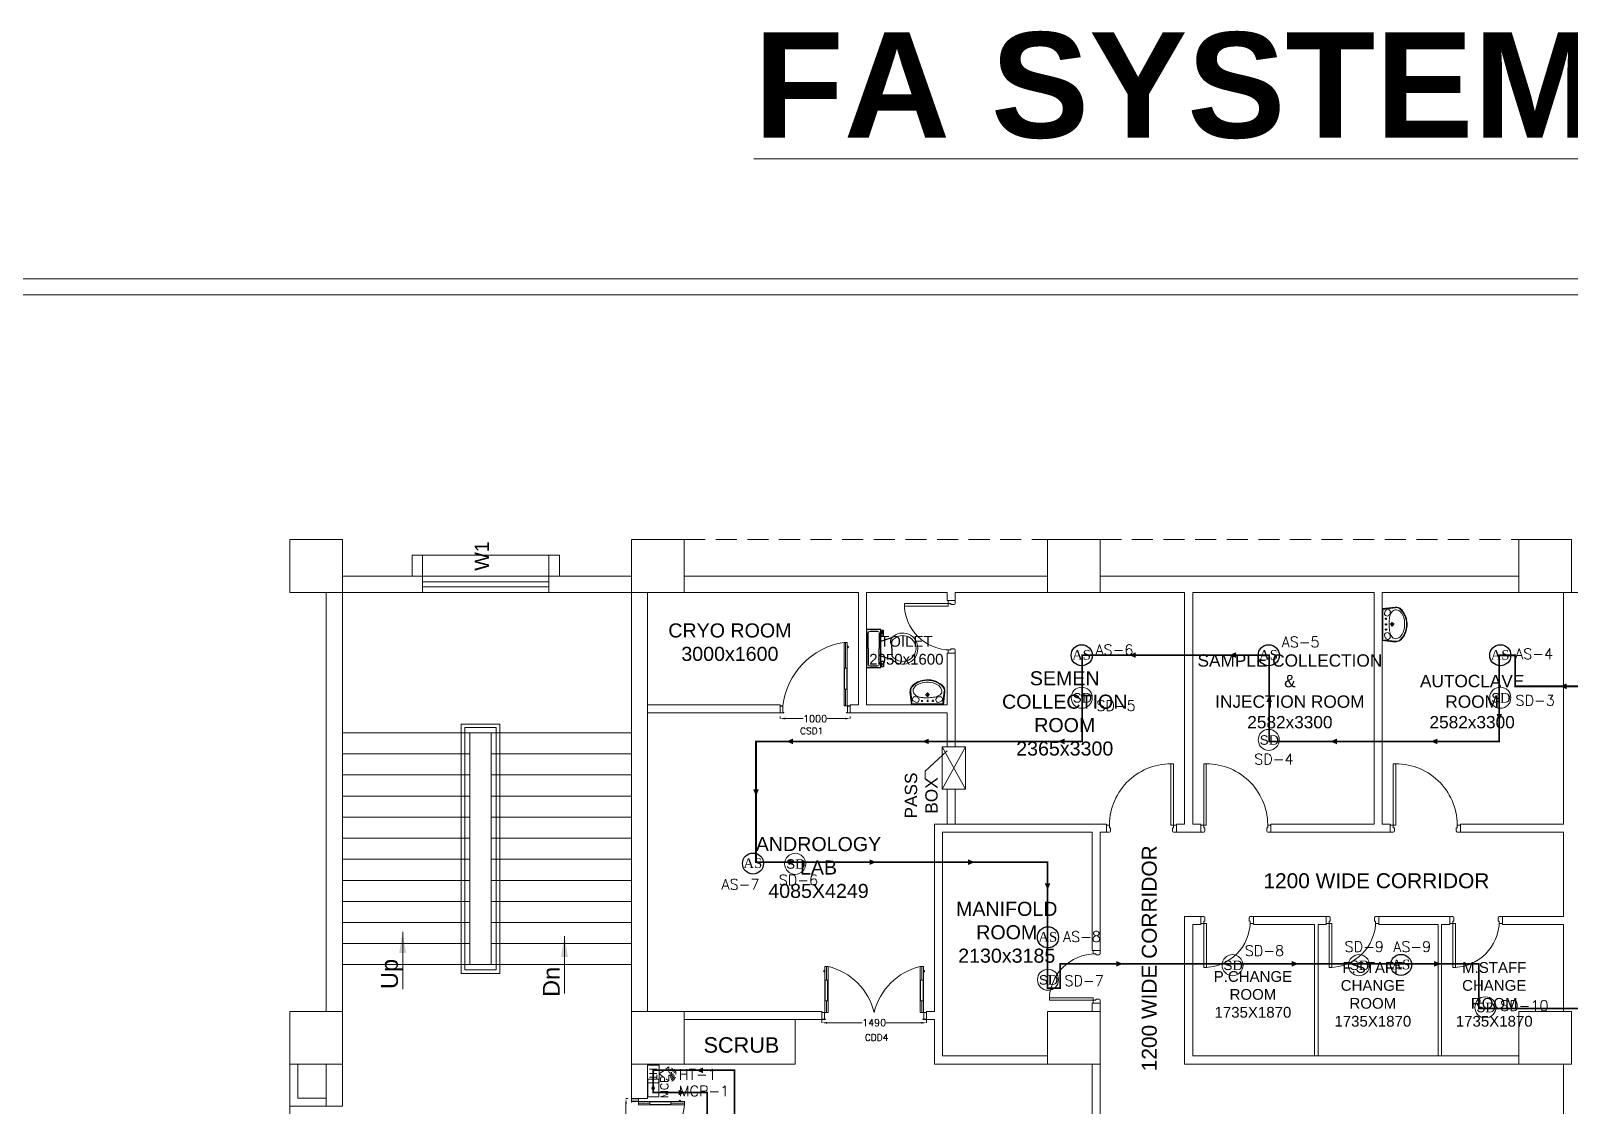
# Model space of a CAD drawing. Extents: x 3552052 to 4102982, y -707811 to -630695.
# Drawn here: x 3857215 to 3879133, y -646004 to -630695 of the extents above; entities that cross this region are included whole.
import ezdxf
from ezdxf.enums import TextEntityAlignment as Align

# ---------------------------------------------------------------- set-up
doc = ezdxf.new("R2010")
doc.units = 0
doc.header["$LTSCALE"] = 6
doc.header["$MEASUREMENT"] = 0
for name, pattern in [('CONTINU', [0]), ('DASHED2', [0.375, 0.25, -0.125]), ('HIDDEN', [0.375, 0.25, -0.125])]:
    doc.linetypes.add(name, pattern=pattern)
doc.layers.get('0').update_dxf_attribs({"linetype": 'CONTINUOUS', "lineweight": 0})
doc.layers.get('Defpoints').update_dxf_attribs({"linetype": 'CONTINUOUS', "lineweight": 0})
for name, color, linetype, lineweight in [('1200 Door', 144, 'CONTINUOUS', 0), ('BLOCK HACTH', 10, 'CONTINUOUS', 0), ('Chajja', 7, 'CONTINUOUS', 0), ('COL', 5, 'CONTINUOUS', 0), ('DIM', 7, 'CONTINUOUS', 0), ('DOOR', 44, 'CONTINUOUS', 0), ('Double Leaf Door', 4, 'CONTINUOUS', 0), ('FA-ABOVE SMOKE DETECTOR', 6, 'CONTINUOUS', 25), ('FA-BELOW SMOKE DERECTOR', 1, 'CONTINUOUS', 0), ('FA-ELECTRONIC HOOTER', 6, 'CONTINUOUS', 0), ('FA-FIRE TEXT', 7, 'CONTINUOUS', 0), ('FA-MNUAL CALL POINT', 10, 'CONTINUOUS', 0), ('furniture', 33, 'CONTINUOUS', 0), ('JOINERY', 7, 'CONTINUOUS', 0), ('P-Wall', 36, 'CONTINUOUS', 0), ('Railing', 21, 'CONTINUOUS', 0), ('Single Leaf Door', 4, 'CONTINUOUS', 0), ('Staircase', 7, 'CONTINUOUS', 0), ('TITLE', 7, 'CONTINUOUS', 0), ('WALL', 8, 'CONTINUOUS', 0), ('walls', 1, 'CONTINUOUS', 0), ('WIN', 151, 'CONTINUOUS', 0), ('Window', 161, 'CONTINUOUS', 0)]:
    doc.layers.add(name, color=color, linetype=linetype, lineweight=lineweight)
doc.layers.add('FA-LOOPING', color=200, linetype='CONTINUOUS')
doc.styles.add('ARI', font='arial.ttf')
doc.styles.add('ARIAL', font='arial.ttf')
doc.styles.add('PDF Times New Roman', font='times.ttf')
doc.styles.add('ROMANS', font='romans.shx')
doc.styles.get("Standard").update_dxf_attribs({"font": 'SIMPLEX'})
doc.dimstyles.new('AEPL1', dxfattribs={"dimtxt": 100, "dimasz": 75, "dimexe": 1.25, "dimexo": 50, "dimtad": 0, "dimdec": 0, "dimtxsty": 'ROMANS', "dimcen": 2.5, "dimclrd": 7, "dimclre": 7, "dimadec": 0, "dimazin": 0, "dimtfac": 1, "dimtdec": 0, "dimtmove": 0, "dimatfit": 3, "dimfxl": 1, "dimlwd": 0, "dimlwe": 0, "dimarcsym": 0})
doc.dimstyles.new('int. dim', dxfattribs={"dimtxt": 900, "dimasz": 450, "dimexe": 150, "dimexo": 150, "dimgap": 150, "dimtad": 0, "dimdec": 0, "dimzin": 12, "dimdsep": 46, "dimtxsty": 'ARI', "dimblk": 'ARCHTICK', "dimcen": 1.5, "dimdle": 150, "dimclrd": 256, "dimclre": 256, "dimclrt": 7, "dimazin": 0, "dimtfac": 1, "dimtdec": 0, "dimtix": 1, "dimtmove": 2, "dimatfit": 3, "dimfxl": 1, "dimtolj": 1, "dimtzin": 0, "dimlwd": -1, "dimlwe": -1, "dimarcsym": 0})
doc.dimstyles.new('TEXT', dxfattribs={"dimscale": 0, "dimtxt": 500, "dimasz": 100, "dimexe": 75, "dimexo": 100, "dimgap": 50, "dimtad": 0, "dimdec": 0, "dimzin": 0, "dimdsep": 46, "dimtxsty": 'ARIAL', "dimblk": 'OBLIQUE', "dimcen": 0.09, "dimdle": 100, "dimclrd": 256, "dimclre": 256, "dimclrt": 6, "dimadec": 0, "dimazin": 0, "dimtfac": 1, "dimtdec": 0, "dimtofl": 0, "dimtmove": 2, "dimatfit": 3, "dimfxl": 1, "dimfrac": 2, "dimtolj": 1, "dimtzin": 0, "dimarcsym": 0})

# ---------------------------------------------------------------- blocks, each defined once
blk = doc.blocks.new('_ArchTick')
at = {"color": 0, "linetype": 'ByBlock', "const_width": 0.15}
blk.add_lwpolyline([(-0.5, -0.5), (0.5, 0.5)], dxfattribs=at)
blk = doc.blocks.new('A$C19B8274B')
at = {"layer": 'DOOR'}
for p, q in [((-45, 925), (-80, 925)), ((-80, 50), (-80, 925)), ((-45, 50), (-45, 925)), ((-45, 50), (-80, 50)), ((-955, -50), (-955, -47.5)), ((-940, -35), (-942.5, -35)), ((-60, -35), (-57.5, -35)), ((-45, -50), (-45, -47.5))]:
    blk.add_line(p, q, dxfattribs=at)
for points in [[(-940, 15), (-955, 15), (-955, 50), (-1000, 50), (-1000, -50), (-955, -50)], [(-940, -35), (-940, 15)], [(-60, 15), (-45, 15), (-45, 50), (0, 50), (0, -50), (-45, -50)], [(-60, -35), (-60, 15)]]:
    blk.add_lwpolyline(points, dxfattribs=at)
at = {"layer": 'DOOR', "color": 145}
blk.add_arc((-80, 50), 875, 90, 182.29244, dxfattribs=at)
at = {"layer": 'DOOR'}
for centre, start, end in [((-955, -35), 270, 0), ((-45, -35), 180, 270)]:
    blk.add_arc(centre, 12.5, start, end, dxfattribs=at)
blk = doc.blocks.new('750')
at = {"layer": 'DOOR'}
for p, q in [((-50, 705), (-47.5, 705)), ((-35, 690), (-35, 692.5)), ((-50, 45), (-47.5, 45)), ((-35, 60), (-35, 57.5)), ((50, 45), (50, 80)), ((50, 80), (675, 80)), ((50, 45), (675, 45)), ((675, 45), (675, 80))]:
    blk.add_line(p, q, dxfattribs=at)
for points in [[(15, 690), (15, 705), (50, 705), (50, 750), (-50, 750), (-50, 705)], [(-35, 690), (15, 690)], [(15, 60), (15, 45), (50, 45), (50, 0), (-50, 0), (-50, 45)], [(-35, 60), (15, 60)]]:
    blk.add_lwpolyline(points, dxfattribs=at)
for centre, start, end in [((-35, 705), 180, 270), ((-35, 45), 90, 180)]:
    blk.add_arc(centre, 12.5, start, end, dxfattribs=at)
at = {"layer": 'DOOR', "color": 145}
blk.add_arc((15, 45), 660, 0, 90, dxfattribs=at)
blk = doc.blocks.new('_Oblique')
at = {"color": 0, "linetype": 'ByBlock', "lineweight": -2}
blk.add_line((-0.5, -0.5), (0.5, 0.5), dxfattribs=at)
blk = doc.blocks.new('*D848')
at = {"layer": 'Defpoints', "color": 0, "linetype": 'ByBlock', "transparency": 16777216}
for p in [(3911364, -687444), (3912854, -687444), (3912854, -687549)]:
    blk.add_point(p, dxfattribs=at)
at = {"layer": 'DIM', "color": 7, "linetype": 'ByBlock', "lineweight": 0, "transparency": 16777216}
for p, q in [((3911364, -687494), (3911364, -687550)), ((3911439, -687549), (3911940, -687549)), ((3912779, -687549), (3912279, -687549)), ((3912854, -687494), (3912854, -687550))]:
    blk.add_line(p, q, dxfattribs=at)
at = {"layer": 'DIM', "color": 7, "linetype": 'ByBlock', "transparency": 16777216}
for points in [[(3911439, -687537), (3911439, -687562), (3911364, -687549)], [(3912779, -687537), (3912779, -687562), (3912854, -687549)]]:
    blk.add_solid(points, dxfattribs=at)
at = {"layer": 'DIM', "color": 0, "linetype": 'ByBlock', "transparency": 16777216, "insert": (3912109, -687549), "char_height": 100, "attachment_point": 5, "style": 'ROMANS'}
blk.add_mtext('1490', dxfattribs=at)
blk = doc.blocks.new('1500x2100x100 DD')
at = {"layer": 'Double Leaf Door'}
for points in [[(49, 264), (54, 264), (54, 560), (49, 560)], [(93, 560), (88, 560), (88, 264), (93, 264)], [(1407, 560), (1412, 560), (1412, 264), (1407, 264)], [(1451, 264), (1446, 264), (1446, 560), (1451, 560)]]:
    blk.add_hatch(color=6, dxfattribs=at).paths.add_polyline_path(points)
at = {"layer": 'Double Leaf Door', "color": 8}
for p, q in [((35, 697), (35, 679)), ((49, 699), (37, 699)), ((37, 677), (49, 677)), ((49, 100), (49, 754)), ((49, 754), (93, 754)), ((49, 699), (49, 677)), ((71, 560), (71, 754)), ((93, 754), (93, 100)), ((1451, 754), (1407, 754)), ((1407, 754), (1407, 100)), ((1429, 560), (1429, 754)), ((1451, 100), (1451, 754)), ((1451, 699), (1463, 699)), ((1451, 699), (1451, 677)), ((1463, 677), (1451, 677)), ((1465, 697), (1465, 679)), ((71, 100), (71, 264)), ((1429, 100), (1429, 264)), ((5, 100), (5, 0)), ((45, 100), (5, 100)), ((5, 0), (45, 0)), ((7, 98), (7, 2)), ((43, 98), (7, 98)), ((7, 2), (45, 2)), ((43, 3), (43, 98)), ((55, 3), (43, 3)), ((45, 5), (45, 100)), ((57, 5), (45, 5)), ((45, 2), (55, 2)), ((45, 0), (57, 0)), ((93, 100), (49, 100)), ((55, 2), (55, 3)), ((57, 0), (57, 5)), ((1407, 100), (1451, 100)), ((1443, 0), (1443, 5)), ((1443, 5), (1455, 5)), ((1455, 0), (1443, 0)), ((1445, 2), (1445, 3)), ((1445, 3), (1457, 3)), ((1455, 2), (1445, 2)), ((1455, 5), (1455, 100)), ((1455, 100), (1495, 100)), ((1493, 2), (1455, 2)), ((1495, 0), (1455, 0)), ((1457, 3), (1457, 98)), ((1457, 98), (1493, 98)), ((1493, 98), (1493, 2)), ((1495, 100), (1495, 0))]:
    blk.add_line(p, q, dxfattribs=at)
at = {"layer": 'Double Leaf Door', "color": 6}
for p, q in [((93, 560), (49, 560)), ((49, 560), (49, 264)), ((54, 264), (54, 560)), ((88, 264), (88, 560)), ((93, 264), (93, 560)), ((1407, 264), (1407, 560)), ((1407, 560), (1451, 560)), ((1412, 264), (1412, 560)), ((1446, 264), (1446, 560)), ((1451, 560), (1451, 264)), ((49, 264), (93, 264)), ((1451, 264), (1407, 264))]:
    blk.add_line(p, q, dxfattribs=at)
at = {"layer": 'Double Leaf Door', "color": 6, "ltscale": 100}
for p, q in [((88, 560), (88, 264)), ((1412, 560), (1412, 264))]:
    blk.add_line(p, q, dxfattribs=at)
at = {"layer": 'Double Leaf Door', "color": 6}
for points in [[(49, 560), (49, 264), (54, 264), (54, 560), (49, 560)], [(93, 560), (93, 264), (88, 264), (88, 560), (93, 560)], [(1407, 560), (1407, 264), (1412, 264), (1412, 560), (1407, 560)], [(1451, 560), (1451, 264), (1446, 264), (1446, 560), (1451, 560)]]:
    blk.add_lwpolyline(points, dxfattribs=at)
at = {"layer": 'Double Leaf Door', "ltscale": 5000}
for points in [[(49, 560), (49, 264), (54, 264), (54, 560), (49, 560)], [(1451, 560), (1451, 264), (1446, 264), (1446, 560), (1451, 560)]]:
    blk.add_lwpolyline(points, dxfattribs=at)
at = {"layer": 'Double Leaf Door', "color": 8}
for centre, radius, start, end in [((35, 688), 3.72, 90, 270), ((37, 697), 1.98, 90, 180), ((37, 679), 1.98, 180, 270), ((-111, -108), 886, 13.5745, 76.6836), ((1611, -108), 886, 103.3164, 166.4255), ((1463, 697), 1.98, 0, 90), ((1463, 679), 1.98, 270, 0), ((1465, 688), 3.72, 270, 90)]:
    blk.add_arc(centre, radius, start, end, dxfattribs=at)
blk = doc.blocks.new('1800x100')
at = {"layer": 'Double Leaf Door'}
for points in [[(101628, -31395), (101633, -31395), (101633, -31098), (101628, -31098)], [(101672, -31098), (101667, -31098), (101667, -31395), (101672, -31395)], [(103256, -31098), (103261, -31098), (103261, -31395), (103256, -31395)], [(103300, -31395), (103295, -31395), (103295, -31098), (103300, -31098)]]:
    blk.add_hatch(color=6, dxfattribs=at).paths.add_polyline_path(points)
at = {"layer": 'Double Leaf Door', "color": 8}
for p, q in [((101628, -31558), (101628, -30904)), ((101628, -30904), (101672, -30904)), ((101650, -31098), (101650, -30904)), ((101672, -30904), (101672, -31558)), ((103300, -30904), (103256, -30904)), ((103256, -30904), (103256, -31558)), ((103278, -31098), (103278, -30904)), ((103300, -31558), (103300, -30904)), ((101613, -30962), (101613, -30980)), ((101628, -30960), (101615, -30960)), ((101615, -30982), (101628, -30982)), ((101628, -30960), (101628, -30982)), ((103300, -30960), (103312, -30960)), ((103300, -30960), (103300, -30982)), ((103312, -30982), (103300, -30982)), ((103314, -30962), (103314, -30980)), ((101584, -31558), (101584, -31658)), ((101624, -31558), (101584, -31558)), ((101586, -31560), (101586, -31656)), ((101622, -31560), (101586, -31560)), ((101622, -31655), (101622, -31560)), ((101624, -31654), (101624, -31558)), ((101672, -31558), (101628, -31558)), ((101650, -31558), (101650, -31395)), ((103256, -31558), (103300, -31558)), ((103278, -31558), (103278, -31395)), ((103304, -31654), (103304, -31558)), ((103304, -31558), (103344, -31558)), ((103306, -31655), (103306, -31560)), ((103306, -31560), (103342, -31560)), ((103342, -31560), (103342, -31656)), ((103344, -31558), (103344, -31658)), ((101584, -31658), (101624, -31658)), ((101586, -31656), (101624, -31656)), ((101634, -31655), (101622, -31655)), ((101636, -31654), (101624, -31654)), ((101624, -31656), (101634, -31656)), ((101624, -31658), (101636, -31658)), ((101634, -31656), (101634, -31655)), ((101636, -31658), (101636, -31654)), ((103292, -31658), (103292, -31654)), ((103292, -31654), (103304, -31654)), ((103304, -31658), (103292, -31658)), ((103294, -31656), (103294, -31655)), ((103294, -31655), (103306, -31655)), ((103304, -31656), (103294, -31656)), ((103342, -31656), (103304, -31656)), ((103344, -31658), (103304, -31658))]:
    blk.add_line(p, q, dxfattribs=at)
at = {"layer": 'Double Leaf Door', "color": 6}
for p, q in [((101672, -31098), (101628, -31098)), ((101628, -31098), (101628, -31395)), ((101633, -31395), (101633, -31098)), ((101667, -31395), (101667, -31098)), ((101672, -31395), (101672, -31098)), ((103256, -31395), (103256, -31098)), ((103256, -31098), (103300, -31098)), ((103261, -31395), (103261, -31098)), ((103295, -31395), (103295, -31098)), ((103300, -31098), (103300, -31395)), ((101628, -31395), (101672, -31395)), ((103300, -31395), (103256, -31395))]:
    blk.add_line(p, q, dxfattribs=at)
at = {"layer": 'Double Leaf Door', "color": 6, "ltscale": 100}
for p, q in [((101667, -31098), (101667, -31395)), ((103261, -31098), (103261, -31395))]:
    blk.add_line(p, q, dxfattribs=at)
at = {"layer": 'Double Leaf Door', "color": 6}
for points in [[(101628, -31098), (101628, -31395), (101633, -31395), (101633, -31098), (101628, -31098)], [(101672, -31098), (101672, -31395), (101667, -31395), (101667, -31098), (101672, -31098)], [(103256, -31098), (103256, -31395), (103261, -31395), (103261, -31098), (103256, -31098)], [(103300, -31098), (103300, -31395), (103295, -31395), (103295, -31098), (103300, -31098)]]:
    blk.add_lwpolyline(points, dxfattribs=at)
at = {"layer": 'Double Leaf Door', "ltscale": 5000}
for points in [[(101628, -31098), (101628, -31395), (101633, -31395), (101633, -31098), (101628, -31098)], [(103300, -31098), (103300, -31395), (103295, -31395), (103295, -31098), (103300, -31098)]]:
    blk.add_lwpolyline(points, dxfattribs=at)
at = {"layer": 'Double Leaf Door', "color": 8}
for centre, radius, start, end in [((101602, -31796), 894, 15.3848, 85.5115), ((103269, -31727), 822, 90.8957, 168.2081), ((101613, -30971), 3.72, 90, 270), ((101615, -30962), 1.98, 90, 180), ((101615, -30980), 1.98, 180, 270), ((103312, -30962), 1.98, 0, 90), ((103312, -30980), 1.98, 270, 0), ((103314, -30971), 3.72, 270, 90)]:
    blk.add_arc(centre, radius, start, end, dxfattribs=at)
blk = doc.blocks.new('*D850')
at = {"layer": 'Defpoints', "color": 0, "linetype": 'ByBlock', "transparency": 16777216}
for p in [(3908654, -688627), (3908576, -690387), (3908654, -690387)]:
    blk.add_point(p, dxfattribs=at)
at = {"layer": 'DIM', "color": 7, "linetype": 'ByBlock', "lineweight": 0, "transparency": 16777216}
for p, q in [((3908604, -688627), (3908575, -688627)), ((3908576, -688702), (3908576, -689337)), ((3908576, -690312), (3908576, -689677)), ((3908604, -690387), (3908575, -690387))]:
    blk.add_line(p, q, dxfattribs=at)
at = {"layer": 'DIM', "color": 7, "linetype": 'ByBlock', "transparency": 16777216}
for points in [[(3908564, -688702), (3908589, -688702), (3908576, -688627)], [(3908564, -690312), (3908589, -690312), (3908576, -690387)]]:
    blk.add_solid(points, dxfattribs=at)
at = {"layer": 'DIM', "color": 0, "linetype": 'ByBlock', "transparency": 16777216, "insert": (3908576, -689507), "char_height": 100, "attachment_point": 5, "rotation": 90, "style": 'ROMANS'}
blk.add_mtext('1760', dxfattribs=at)
blk = doc.blocks.new('*D852')
at = {"layer": 'Defpoints', "color": 0, "linetype": 'ByBlock', "transparency": 16777216}
for p in [(3910769, -683137), (3911769, -683137), (3911769, -683218)]:
    blk.add_point(p, dxfattribs=at)
at = {"layer": 'DIM', "color": 7, "linetype": 'ByBlock', "lineweight": 0, "transparency": 16777216}
for p, q in [((3910769, -683187), (3910769, -683219)), ((3910844, -683218), (3911100, -683218)), ((3911694, -683218), (3911439, -683218)), ((3911769, -683187), (3911769, -683219))]:
    blk.add_line(p, q, dxfattribs=at)
at = {"layer": 'DIM', "color": 7, "linetype": 'ByBlock', "transparency": 16777216}
for points in [[(3910844, -683206), (3910844, -683231), (3910769, -683218)], [(3911694, -683206), (3911694, -683231), (3911769, -683218)]]:
    blk.add_solid(points, dxfattribs=at)
at = {"layer": 'DIM', "color": 0, "linetype": 'ByBlock', "transparency": 16777216, "insert": (3911269, -683218), "char_height": 100, "attachment_point": 5, "style": 'ROMANS'}
blk.add_mtext('1000', dxfattribs=at)
blk = doc.blocks.new('1000x2100x100 SD')
at = {"layer": 'Single Leaf Door'}
for points in [[(44, 339), (49, 339), (49, 635), (44, 635)], [(88, 635), (83, 635), (83, 339), (88, 339)]]:
    blk.add_hatch(color=6, dxfattribs=at).paths.add_polyline_path(points)
at = {"layer": 'Single Leaf Door', "color": 8}
for p, q in [((30, 947), (30, 929)), ((44, 949), (32, 949)), ((32, 927), (44, 927)), ((44, 100), (44, 1004)), ((44, 1004), (88, 1004)), ((44, 949), (44, 927)), ((66, 635), (66, 1004)), ((88, 1004), (88, 100)), ((66, 100), (66, 339)), ((0, 100), (0, 0)), ((40, 100), (0, 100)), ((0, 0), (40, 0)), ((2, 98), (2, 2)), ((38, 98), (2, 98)), ((2, 2), (40, 2)), ((38, 3), (38, 98)), ((50, 3), (38, 3)), ((40, 5), (40, 100)), ((52, 5), (40, 5)), ((40, 2), (50, 2)), ((40, 0), (52, 0)), ((88, 100), (44, 100)), ((50, 2), (50, 3)), ((52, 0), (52, 5)), ((948, 5), (960, 5)), ((948, 0), (948, 5)), ((960, 0), (948, 0)), ((950, 3), (962, 3)), ((950, 2), (950, 3)), ((960, 2), (950, 2)), ((960, 5), (960, 100)), ((960, 100), (1000, 100)), ((998, 2), (960, 2)), ((1000, 0), (960, 0)), ((962, 3), (962, 98)), ((962, 98), (998, 98)), ((998, 98), (998, 2)), ((1000, 100), (1000, 0))]:
    blk.add_line(p, q, dxfattribs=at)
at = {"layer": 'Single Leaf Door', "color": 6}
for p, q in [((88, 635), (44, 635)), ((44, 635), (44, 339)), ((49, 339), (49, 635)), ((83, 339), (83, 635)), ((88, 339), (88, 635)), ((44, 339), (88, 339))]:
    blk.add_line(p, q, dxfattribs=at)
at = {"layer": 'Single Leaf Door', "color": 6, "ltscale": 100}
blk.add_line((83, 635), (83, 339), dxfattribs=at)
at = {"layer": 'Single Leaf Door', "color": 6}
for points in [[(44, 635), (44, 339), (49, 339), (49, 635), (44, 635)], [(88, 635), (88, 339), (83, 339), (83, 635), (88, 635)]]:
    blk.add_lwpolyline(points, dxfattribs=at)
at = {"layer": 'Single Leaf Door', "ltscale": 5000}
blk.add_lwpolyline([(44, 635), (44, 339), (49, 339), (49, 635), (44, 635)], dxfattribs=at)
at = {"layer": 'Single Leaf Door', "color": 8}
for centre, radius, start, end in [((30, 938), 3.72, 90, 270), ((32, 947), 1.98, 90, 180), ((32, 929), 1.98, 180, 270), ((-69, -20), 1036, 6.6418, 81.2791)]:
    blk.add_arc(centre, radius, start, end, dxfattribs=at)
blk = doc.blocks.new('rhej')
at = {"color": 8, "lineweight": 25}
for p, q in [((272, 189), (272, 266)), ((272, 266), (298, 266)), ((298, 266), (298, 215)), ((310, 279), (310, -264)), ((517, 279), (310, 279)), ((336, 228), (336, 8)), ((466, 254), (362, 254)), ((491, 8), (491, 228)), ((517, 8), (517, 279)), ((310, 111), (155, 163)), ((155, 8), (155, 111)), ((155, 8), (155, -96)), ((310, 189), (272, 189)), ((298, 215), (310, 215)), ((336, -212), (336, 8)), ((491, 8), (491, -212)), ((517, -264), (517, 8)), ((310, -96), (155, -147)), ((272, -173), (272, -251)), ((310, -173), (272, -173)), ((298, -251), (298, -199)), ((298, -199), (310, -199)), ((272, -251), (298, -251)), ((310, -264), (517, -264)), ((466, -238), (362, -238))]:
    blk.add_line(p, q, dxfattribs=at)
at = {"color": 8, "extrusion": (0, 0, -1)}
for centre, major_axis, start_param, end_param in [((0, 16), (151, -151), 2.319632, 4.738539), ((359, 231), (-16.2, -16.2), 0.643501, 2.498091), ((469, 231), (16.2, -16.2), 3.785094, 5.639684), ((0, 0), (-151, -151), 4.686239, 7.105146), ((1, 2), (-134, -134), 0.814663, 3.31238), ((1, 13), (-134, -134), 4.541602, 7.039318), ((359, -215), (-16.2, -16.2), -0.927295, 0.927295), ((469, -215), (16.2, -16.2), 5.35589, 7.21048)]:
    blk.add_ellipse(centre, major_axis=major_axis, ratio=1, start_param=start_param, end_param=end_param, dxfattribs=at)
blk = doc.blocks.new('u46')
at = {"color": 8, "lineweight": 25}
for p, q in [((-10, 228), (175, 249)), ((-10, 220), (181, 242)), ((-1, -209), (1, 209)), ((57, 81), (29, 81)), ((62, 2), (29, 2)), ((44, 93), (44, 67)), ((44, 14), (44, -13)), ((163, 3), (102, 3)), ((133, -27), (133, 33)), ((-10, -216), (181, -238)), ((62, -73), (29, -73)), ((44, -61), (44, -87)), ((-10, -224), (175, -245))]:
    blk.add_line(p, q, dxfattribs=at)
at = {"color": 8, "extrusion": (0, 0, -1)}
for centre, major_axis, start_param, end_param in [((66, 199), (0, 20.7), -1.101507, 0.481509), ((188, 150), (0, 99.5), -0.132539, 0.848731), ((186, 148), (0.1, 94.4), -0.049658, 0.838116), ((56, 154), (0, 34), 4.33982, 5.202657), ((65, 170), (0.3, 49.2), 3.359735, 4.09512), ((145, 128), (1, 126), -1.238036, -0.892193), ((44, 81), (0.02, 6.43), 3.139035, 9.42222), ((44, 2), (0.08, 6.43), 3.12883, 9.412015), ((62, 153), (0, 31.9), 2.620328, 3.422401), ((57, 163), (-0.3, 56.9), 0.324902, 0.965135), ((104, 118), (-0.2, 26.8), -1.278641, -0.487266), ((820, -1), (0, 732), -1.56667, -1.474079), ((888, 37), (1, 801), 4.558159, 4.668067), ((96, 136), (0, 7.39), -0.727724, 1.373337), ((387, 48), (0, 296), -1.495794, -1.328336), ((208, 103), (0, 110), -1.431017, -0.436146), ((110, 167), (-6.08, 6.08), 4.867594, 6.265028), ((110, 165), (5.47, 5.47), 2.097053, 3.541809), ((90, 185), (0, 17.9), 0.880684, 2.260744), ((133, 3), (0, 21.6), 3.141254, 9.424439), ((133, 3), (-0.1, 15.5), 3.145308, 9.428493), ((133, 3), (0, 10.9), 3.142047372431534, 9.42523267961112), ((190, 138), (0, 70.9), -0.405199, 0.56573), ((154, 79), (0, 140), 0.557563, 1.193786), ((57, 20), (0, 275), 0.806541, 1.180915), ((50, 14), (0, 294), 0.809856, 1.41441), ((13, 7), (0, 298), 1.141495, 1.637774), ((35, 3), (0, 303), 1.155365, 1.952189), ((72, -2), (0, 274), 1.346594, 1.865175), ((56, -148), (0, 34), 4.222121, 5.084958), ((65, -164), (0.1, 49.2), -0.960797, -0.225412), ((145, -122), (0, 126), 4.027191, 4.373034), ((44, -73), (0.02, 6.43), 3.139035, 9.42222), ((66, -193), (0, 20.7), 2.661884, 4.2449), ((62, -147), (-0.1, 31.9), -0.276767, 0.525307), ((57, -157), (0.3, 56.9), 2.176458, 2.816691), ((104, -111), (0.2, 26.8), 3.628858, 4.420234), ((97, -128), (-0.03, 8.55), 1.455188, 3.796569), ((263, -74), (0, 167), 4.181112, 4.641559), ((110, -161), (-6.08, 6.08), 4.730546, 6.12798), ((111, -159), (6.17, 6.17), 4.354779, 6.027124), ((90, -178), (0, 17.9), 0.880848, 2.260908), ((193, -126), (0, 80.1), 3.554495, 4.299548), ((181, -107), (0, 94.7), 2.890537, 3.362984), ((163, -80), (0, 126), 2.054055, 2.802751), ((187, -138), (0, 106), 2.310552, 2.942572), ((172, -117), (0, 123), 2.127435, 2.640092), ((56, -13), (0, 287), 1.808981, 2.322804), ((62, -11), (0, 247), 1.579809, 2.112792), ((124, -52), (0, 200), 1.868215, 2.281789), ((185, -162), (-0.1, 83.2), 2.850118, 3.264751), ((188, -160), (0, 78.1), 2.562376, 3.231693)]:
    blk.add_ellipse(centre, major_axis=major_axis, ratio=1, start_param=start_param, end_param=end_param, dxfattribs=at)
blk = doc.blocks.new('SMOKE DETECTOR')
at = {"layer": 'FA-BELOW SMOKE DERECTOR', "color": 7}
blk.add_circle((931029, -118294), 166, dxfattribs=at)
at = {"layer": 'FA-BELOW SMOKE DERECTOR', "insert": (930887, -118373), "char_height": 150, "attachment_point": 7, "style": 'PDF Times New Roman'}
blk.add_mtext('{\\fArial|b0|i0|c0|p34;S}D', dxfattribs=at)
blk = doc.blocks.new('MCP')
at = {"layer": 'FA-MNUAL CALL POINT'}
h = blk.add_hatch(color=256, dxfattribs=at)
h.set_gradient(color1=(255, 0, 0), color2=(255, 39, 39), centered=1, one_color=1, tint=0.57958)
h.paths.add_polyline_path([(417504, 744464, 1), (417478, 744464, 1)])
blk.add_lwpolyline([(417408, 744516), (417574, 744516), (417574, 744412), (417408, 744412)], close=True, dxfattribs=at)
blk.add_circle((417490, 744464), 13, dxfattribs=at)
at = {"layer": 'FA-MNUAL CALL POINT', "insert": (417500, 744322), "char_height": 75, "width": 244.76, "attachment_point": 8}
blk.add_mtext('MCP', dxfattribs=at)
blk = doc.blocks.new('110DB FIRE HOOTER')
at = {"layer": 'FA-ELECTRONIC HOOTER', "color": 53, "linetype": 'DASHED2'}
for p, q in [((-0.238, 0), (-0.238, -0.311)), ((0.238, 0), (-0.238, 0)), ((-0.238, -0.311), (0.238, -0.311)), ((0.238, -0.311), (0.238, 0))]:
    blk.add_line(p, q, dxfattribs=at)
at = {"layer": 'FA-ELECTRONIC HOOTER', "color": 53, "linetype": 'DASHED2', "ltscale": 0.1}
for p, q in [((0, -0.311), (-0.19, -0.576)), ((0, -0.311), (0.19, -0.576)), ((0.19, -0.576), (-0.19, -0.576))]:
    blk.add_line(p, q, dxfattribs=at)
for radius, start, end in [(0.231, 210.2007, 319.4187), (0.193, 212.22, 327.78), (0.155, 215.2483, 324.7517), (0.118, 220.3172, 319.6828), (0.08, 230.7147, 309.2853)]:
    blk.add_arc((0, -0.536), radius, start, end, dxfattribs=at)
at = {"layer": 'FA-ELECTRONIC HOOTER', "color": 53, "insert": (0.165, -0.247), "char_height": 0.1942, "width": 0.36807, "attachment_point": 1, "rotation": 180}
blk.add_mtext('HT', dxfattribs=at)
blk = doc.blocks.new('above smoke detector')
at = {"layer": 'FA-ABOVE SMOKE DETECTOR', "color": 7}
blk.add_circle((0, 0), 300, dxfattribs=at)
at = {"layer": 'FA-ABOVE SMOKE DETECTOR', "color": 53, "style": 'PDF Times New Roman'}
blk.add_text('AS', height=277.4, dxfattribs=at).set_placement((-274, -128))
blk = doc.blocks.new('AAA')
at = {"layer": 'BLOCK HACTH', "color": 8}
blk.add_lwpolyline([(3906354.4, -686721.4), (3906654.4, -686721.4), (3906654.4, -683421.4), (3906354.4, -683421.4)], close=True, dxfattribs=at)
at = {"layer": 'Chajja', "color": 8, "linetype": 'HIDDEN', "ltscale": 200}
for p, q in [((3909404.4, -680671.4), (3914579.4, -680671.4)), ((3915329.4, -680671.4), (3921289.4, -680671.4))]:
    blk.add_line(p, q, dxfattribs=at)
at = {"layer": 'Chajja', "color": 8, "linetype": 'ByBlock'}
blk.add_line((3905679.4, -680891.4), (3907479.4, -680891.4), dxfattribs=at)
for points in [[(3905529.4, -681191.4), (3905529.4, -680891.4), (3905679.4, -680891.4), (3905679.4, -681191.4)], [(3907479.4, -681191.4), (3907479.4, -680891.4), (3907629.4, -680891.4), (3907629.4, -681191.4)]]:
    blk.add_lwpolyline(points, dxfattribs=at)
at = {"layer": 'COL', "color": 8}
for points in [[(3904539.4, -681421.4), (3903789.4, -681421.4), (3903789.4, -680671.4), (3904539.4, -680671.4)], [(3908654.4, -681421.4), (3909404.4, -681421.4), (3909404.4, -680671.4), (3908654.4, -680671.4)], [(3914579.4, -681421.4), (3915329.4, -681421.4), (3915329.4, -680671.4), (3914579.4, -680671.4)], [(3921289.4, -681421.4), (3922039.4, -681421.4), (3922039.4, -680671.4), (3921289.4, -680671.4)], [(3903789.4, -688136.4), (3904539.4, -688136.4), (3904539.4, -687386.4), (3903789.4, -687386.4)], [(3908654.4, -688136.4), (3909404.4, -688136.4), (3909404.4, -687386.4), (3908654.4, -687386.4)], [(3915329.4, -688136.4), (3915329.4, -687386.4), (3914579.4, -687386.4), (3914579.4, -688136.4)], [(3921289.4, -688136.4), (3921289.4, -687386.4), (3922039.4, -687386.4), (3922039.4, -688136.4)]]:
    blk.add_lwpolyline(points, close=True, dxfattribs=at)
at = {"layer": 'furniture', "color": 8, "linetype": 'Continuous'}
for p, q in [((3910984.4, -688136.4), (3910984.4, -687501.4)), ((3909404.4, -688136.4), (3910984.4, -688136.4))]:
    blk.add_line(p, q, dxfattribs=at)
at = {"layer": 'P-Wall', "color": 8, "lineweight": 0}
for p, q in [((3918379.4, -686151.4), (3918379.4, -688021.4)), ((3918429.4, -686151.4), (3918429.4, -688021.4)), ((3920139.4, -686151.4), (3920139.4, -688021.4)), ((3920189.4, -686151.4), (3920189.4, -688021.4))]:
    blk.add_line(p, q, dxfattribs=at)
at = {"layer": 'Railing', "color": 8}
for points in [[(3906229.4, -686846.4), (3906779.4, -686846.4), (3906779.4, -683296.4), (3906229.4, -683296.4)], [(3906279.4, -686796.4), (3906729.4, -686796.4), (3906729.4, -683346.4), (3906279.4, -683346.4)]]:
    blk.add_lwpolyline(points, close=True, dxfattribs=at)
at = {"layer": 'Staircase', "color": 8, "linetype": 'Continuous'}
for p, q in [((3906354.4, -683421.4), (3904539.4, -683421.4)), ((3906654.4, -683421.4), (3908654.4, -683421.4)), ((3906354.4, -683721.4), (3904539.4, -683721.4)), ((3906654.4, -683721.4), (3908654.4, -683721.4)), ((3906354.4, -684021.4), (3904539.4, -684021.4)), ((3906654.4, -684021.4), (3908654.4, -684021.4)), ((3906354.4, -684321.4), (3904539.4, -684321.4)), ((3906654.4, -684321.4), (3908654.4, -684321.4)), ((3906354.4, -684621.4), (3904539.4, -684621.4)), ((3906654.4, -684621.4), (3908654.4, -684621.4)), ((3906354.4, -684921.4), (3904539.4, -684921.4)), ((3906654.4, -684921.4), (3908654.4, -684921.4)), ((3906354.4, -685221.4), (3904539.4, -685221.4)), ((3906654.4, -685221.4), (3908654.4, -685221.4)), ((3906354.4, -685521.4), (3904539.4, -685521.4)), ((3906654.4, -685521.4), (3908654.4, -685521.4)), ((3906354.4, -685821.4), (3904539.4, -685821.4)), ((3906654.4, -685821.4), (3908654.4, -685821.4)), ((3906354.4, -686121.4), (3904539.4, -686121.4)), ((3906654.4, -686121.4), (3908654.4, -686121.4)), ((3906354.4, -686421.4), (3904539.4, -686421.4)), ((3906654.4, -686421.4), (3908654.4, -686421.4)), ((3906354.4, -686721.4), (3904539.4, -686721.4)), ((3906654.4, -686721.4), (3908654.4, -686721.4))]:
    blk.add_line(p, q, dxfattribs=at)
at = {"layer": 'WALL', "color": 8, "linetype": 'ByBlock'}
for p, q in [((3908654.4, -681191.4), (3904539.4, -681191.4)), ((3914579.4, -681191.4), (3909404.4, -681191.4)), ((3921289.4, -681191.4), (3915329.4, -681191.4)), ((3904309.4, -681421.4), (3904309.4, -687386.4)), ((3904539.4, -681421.4), (3904539.4, -687386.4)), ((3908654.4, -681421.4), (3904539.4, -681421.4)), ((3908654.4, -681421.4), (3908654.4, -687386.4)), ((3908884.4, -681421.4), (3908884.4, -687386.4)), ((3908884.4, -681421.4), (3908884.4, -687386.4)), ((3911884.4, -681421.4), (3909404.4, -681421.4)), ((3911884.4, -683021.4), (3911884.4, -681421.4)), ((3911999.4, -683021.4), (3911999.4, -681421.4)), ((3913149.4, -681421.4), (3911999.4, -681421.4)), ((3913149.4, -681536.4), (3913149.4, -681421.4)), ((3913264.4, -681536.4), (3913264.4, -681421.4)), ((3916529.4, -681421.4), (3913264.4, -681421.4)), ((3914049.4, -681421.4), (3913264.4, -681421.4)), ((3916529.4, -684721.4), (3916529.4, -681421.4)), ((3916644.4, -684721.4), (3916644.4, -681421.4)), ((3919226.9, -681421.4), (3916644.4, -681421.4)), ((3919226.9, -684721.4), (3919226.9, -681421.4)), ((3921289.4, -681421.4), (3919341.9, -681421.4)), ((3919341.9, -684721.4), (3919341.9, -681421.4)), ((3921924.4, -683036.4), (3921924.4, -681421.4)), ((3913264.4, -681536.4), (3913149.4, -681536.4)), ((3913149.4, -683021.4), (3913149.4, -682286.4)), ((3913264.4, -682286.4), (3913149.4, -682286.4)), ((3913264.4, -683137.4), (3913264.4, -682286.4)), ((3910769.4, -683021.4), (3908884.4, -683021.4)), ((3910769.4, -683137.4), (3908884.4, -683137.4)), ((3911884.4, -683021.4), (3911769.4, -683021.4)), ((3913149.4, -683137.4), (3911769.4, -683137.4)), ((3913149.4, -683021.4), (3911999.4, -683021.4)), ((3913149.4, -683621.4), (3913149.4, -683137.4)), ((3913264.4, -683621.4, 101230.8), (3913264.4, -683121.4, 101230.8)), ((3921924.4, -684721.4), (3921924.4, -683036.4)), ((3913149.4, -684721.4, -101230.8), (3913149.4, -684221.4, -101230.8)), ((3913264.4, -684721.4), (3913264.4, -684221.4)), ((3915415.4, -684721.4), (3912969.4, -684721.4)), ((3912969.4, -687386.4), (3912969.4, -684721.4)), ((3915214.4, -684836.4), (3913084.4, -684836.4)), ((3913084.4, -688021.4), (3913084.4, -684836.4)), ((3915214.4, -686521.4), (3915214.4, -684836.4)), ((3915415.4, -684836.4), (3915329.4, -684836.4)), ((3915329.4, -686521.4), (3915329.4, -684836.4)), ((3915415.4, -684721.4), (3915415.4, -684836.4)), ((3916529.4, -684721.4), (3916415.4, -684721.4)), ((3916415.4, -684721.4), (3916415.4, -684836.4)), ((3916529.4, -684721.4), (3916415.4, -684721.4)), ((3916758.5, -684836.4), (3916415.4, -684836.4)), ((3916758.5, -684721.4), (3916644.4, -684721.4)), ((3916758.5, -684721.4), (3916758.5, -684836.4)), ((3919226.9, -684721.4), (3917758.5, -684721.4)), ((3917758.5, -684721.4), (3917758.5, -684836.4)), ((3919456, -684836.4), (3917758.5, -684836.4)), ((3919456, -684721.4), (3919341.9, -684721.4)), ((3919456, -684721.4), (3919456, -684836.4)), ((3921924.4, -684721.4), (3920456, -684721.4)), ((3920456, -684721.4), (3920456, -684836.4)), ((3921924.4, -684836.4), (3920456, -684836.4)), ((3921924.4, -686036.4), (3921924.4, -684836.4)), ((3916529.4, -688136.4), (3916529.4, -686036.4)), ((3916759.4, -686036.4), (3916529.4, -686036.4)), ((3916644.4, -688021.4), (3916644.4, -686151.4)), ((3916759.4, -686151.4), (3916644.4, -686151.4)), ((3916759.4, -686151.4), (3916759.4, -686036.4)), ((3918544.4, -686036.4), (3917509.4, -686036.4)), ((3917509.4, -686151.4), (3917509.4, -686036.4)), ((3918379.4, -686151.4), (3917509.4, -686151.4)), ((3918544.4, -686151.4), (3918429.4, -686151.4)), ((3918544.4, -686151.4), (3918544.4, -686036.4)), ((3920304.4, -686036.4), (3919294.4, -686036.4)), ((3919294.4, -686151.4), (3919294.4, -686036.4)), ((3920139.4, -686151.4), (3919294.4, -686151.4)), ((3920304.4, -686151.4), (3920189.4, -686151.4)), ((3920304.4, -686151.4), (3920304.4, -686036.4)), ((3921924.4, -686036.4), (3921054.4, -686036.4)), ((3921054.4, -686151.4), (3921054.4, -686036.4)), ((3921924.4, -686151.4), (3921054.4, -686151.4)), ((3921924.4, -687386.4), (3921924.4, -686151.4)), ((3915214.4, -686521.4), (3915329.4, -686521.4)), ((3915214.4, -687386.4), (3915214.4, -687271.4)), ((3915214.4, -687271.4), (3915329.4, -687271.4)), ((3915329.4, -687271.4), (3915329.4, -687386.4)), ((3912969.4, -688136.4), (3912969.4, -687501.4)), ((3915214.4, -687386.4), (3915329.4, -687386.4)), ((3904309.4, -688136.4), (3904309.4, -688736.4)), ((3904539.4, -688136.4), (3904539.4, -688736.4)), ((3908654.4, -688137.4), (3908654.4, -688136.4)), ((3908654.4, -688626.9), (3908654.4, -688137.4)), ((3908884.4, -688626.9), (3908884.4, -688137.4)), ((3914579.4, -688136.4), (3912969.4, -688136.4)), ((3914579.4, -688021.4), (3913084.4, -688021.4)), ((3915214.4, -689476.4), (3915214.4, -688136.4)), ((3915329.4, -689476.4), (3915329.4, -688136.4)), ((3916529.4, -688136.4), (3921289.4, -688136.4)), ((3916644.4, -688021.4), (3921289.4, -688021.4)), ((3921924.4, -688911.4), (3921924.4, -688136.4)), ((3903789.4, -688736.4), (3903789.4, -690536.4))]:
    blk.add_line(p, q, dxfattribs=at)
at = {"layer": 'WALL', "color": 8, "lineweight": 0}
for p, q in [((3911064.4, -681421.4), (3908884.4, -681421.4)), ((3910769.4, -683021.4), (3910769.4, -683137.4)), ((3911769.4, -683021.4), (3911769.4, -683137.4)), ((3921924.4, -683036.4), (3921924.4, -683036.4)), ((3913084.4, -684721.4), (3915214.4, -684721.4)), ((3913084.4, -684836.4), (3915214.4, -684836.4)), ((3909404.4, -687386.4), (3911364.4, -687386.4)), ((3909404.4, -687501.4), (3911364.4, -687501.4)), ((3911364.4, -687386.4), (3911364.4, -687501.4)), ((3912854.4, -687386.4), (3912969.4, -687386.4)), ((3912854.4, -687386.4), (3912854.4, -687501.4)), ((3912854.4, -687501.4), (3912969.4, -687501.4)), ((3908769.4, -688136.4), (3908999.4, -688136.4)), ((3914579.4, -688136.4), (3915329.4, -688136.4)), ((3908654.4, -688626.9), (3908884.4, -688626.9))]:
    blk.add_line(p, q, dxfattribs=at)
at = {"layer": 'WALL', "color": 8, "linetype": 'ByBlock'}
for points in [[(3908654.4, -688136.4), (3908654.4, -681421.4), (3911484.4, -681421.4)], [(3920776.8, -681421.4), (3924491.6, -681421.4)], [(3903789.4, -688136.4), (3903789.4, -688736.4), (3904309.4, -688736.4)], [(3903904.4, -688136.4), (3903904.4, -688621.4), (3904309.4, -688621.4)]]:
    blk.add_lwpolyline(points, dxfattribs=at)
at = {"layer": 'walls', "color": 8, "linetype": 'Continuous'}
blk.add_line((3904539.4, -688736.4), (3904309.4, -688736.4), dxfattribs=at)
at = {"layer": 'WIN', "color": 8, "linetype": 'Continuous'}
for p, q in [((3913408.7, -684221.4), (3913078.7, -683621.4)), ((3913078.7, -684221.4), (3913408.7, -683621.4))]:
    blk.add_line(p, q, dxfattribs=at)
blk.add_lwpolyline([(3913078.7, -684221.4), (3913408.7, -684221.4), (3913408.7, -683621.4), (3913078.7, -683621.4)], close=True, dxfattribs=at)
at = {"layer": 'Window', "color": 8, "linetype": 'Continuous'}
for points in [[(3907479.4, -681191.4), (3907479.4, -681421.4), (3905679.4, -681421.4), (3905679.4, -681191.4)], [(3907479.4, -681271.4), (3907479.4, -681341.4), (3905679.4, -681341.4), (3905679.4, -681271.4)]]:
    blk.add_lwpolyline(points, close=True, dxfattribs=at)
at = {"layer": 'DOOR', "color": 8}
for p, rotation in [((3913214.4, -681536.4), 180), ((3916759.4, -686086.4), 270), ((3918544.4, -686086.4), 270), ((3920304.4, -686086.4), 270)]:
    blk.add_blockref('750', p, dxfattribs=dict(at, rotation=rotation))
at = {"layer": 'DOOR', "color": 8, "linetype": 'Continuous'}
blk.add_blockref('A$C19B8274B', (3916415.4, -684786.4), dxfattribs=at)
at = {"layer": 'DOOR', "color": 8, "linetype": 'Continuous', "xscale": -1}
for p in [(3916758.5, -684786.4), (3919456, -684786.4)]:
    blk.add_blockref('A$C19B8274B', p, dxfattribs=at)
at = {"layer": 'DOOR', "color": 8, "xscale": -1}
blk.add_blockref('750', (3915279.4, -687271.4), dxfattribs=at)
at = {"layer": 'Double Leaf Door', "color": 8}
blk.add_blockref('1500x2100x100 DD', (3911359.4, -687501.4), dxfattribs=at)
at = {"layer": 'Double Leaf Door', "color": 8, "rotation": 270}
blk.add_blockref('1800x100', (3940312.9, -587043.1), dxfattribs=at)
at = {"layer": 'Single Leaf Door', "color": 8, "xscale": -1}
blk.add_blockref('1000x2100x100 SD', (3911769.4, -683137.4), dxfattribs=at)
at = {"layer": 'WALL', "color": 8, "linetype": 'ByBlock'}
blk.add_blockref('u46', (3919352.1, -681879.6), dxfattribs=at)
for name, p, rotation in [('rhej', (3912516.8, -682213.5), 180), ('u46', (3912871.6, -683011.2), 90)]:
    blk.add_blockref(name, p, dxfattribs=dict(at, rotation=rotation))
at = {"layer": '1200 Door', "color": 8, "linetype": 'ByBlock', "style": 'ROMANS'}
for s, p in [('CSD1', (3911054, -683442.2, -35804.4)), ('CDD4', (3911977.3, -687805.2, -35804.4))]:
    blk.add_text(s, height=94.18, dxfattribs=at).set_placement(p)
at = {"layer": 'DIM', "color": 8, "style": 'ARIAL'}
blk.add_text('1200 WIDE CORRIDOR', height=212.5, rotation=90, dxfattribs=at).set_placement((3916196.1, -686630.6), align=Align.BOTTOM_CENTER)
blk.add_text('1200 WIDE CORRIDOR', height=212.5, dxfattribs=at).set_placement((3919260.4, -685696.5), align=Align.BOTTOM_CENTER)
at = {"layer": 'DIM', "color": 8, "attachment_point": 5, "style": 'ARIAL'}
for s, insert, char_height, width in [('CRYO ROOM 3000x1600', (3910055.4, -682131.7), 200, 1982.81), ('TOILET\\P2050x1600', (3912567.9, -682247.4), 153, 1626.956), ('SAMPLE COLLECTION \\P&\\PINJECTION ROOM\\P2582x3300', (3918028.4, -682831.8), 175.567, 2637.717), ('SEMEN\\PCOLLECTION ROOM 2365x3300', (3914823, -683145.8), 200, 1980.803), ('\\PAUTOCLAVE\\PROOM\\P2582x3300', (3920623.5, -682831.8), 175.57, 1589.812), ('ANDROLOGY\\PLAB\\P4085X4249', (3911316.9, -685339.7), 200, 1980.803), ('MANIFOLD\\PROOM\\P2130x3185', (3913997.2, -686261.5), 200, 1980.803), ('F.STAFF\\PCHANGE\\PROOM\\P1735X1870', (3919209.5, -687145.6), 153, 1198.956), ('M.STAFF\\PCHANGE\\PROOM\\P1735X1870', (3920937.8, -687145.6), 153, 1198.956), ('P.CHANGE\\PROOM\\P1735X1870', (3917502.2, -687145.6), 153, 1198.956)]:
    blk.add_mtext(s, dxfattribs=dict(at, insert=insert, char_height=char_height, width=width))
at = {"layer": 'DIM', "color": 8, "linetype": 'Continuous', "insert": (3912780.7, -684313.4, -101230.8), "char_height": 175, "width": 1149.25, "attachment_point": 5, "rotation": 90, "style": 'ARIAL'}
blk.add_mtext('PASS BOX', dxfattribs=at)
at = {"layer": 'furniture', "color": 8, "linetype": 'Continuous', "insert": (3910219.6, -687682.5), "char_height": 220.41, "width": 1257.81, "attachment_point": 5, "style": 'ARIAL'}
blk.add_mtext('\\PSCRUB', dxfattribs=at)
at = {"layer": 'JOINERY', "color": 8, "style": 'ARIAL', "width": 1}
blk.add_text('W1', height=200, rotation=90, dxfattribs=at).set_placement((3906623.7, -681113.9))
at = {"layer": 'Staircase', "color": 8, "style": 'ARIAL'}
for s, p in [('Up', (3905328.8, -686854.3)), ('Dn', (3907632.5, -686966.8))]:
    blk.add_text(s, height=240, rotation=90, dxfattribs=at).set_placement(p, align=Align.CENTER)
at = {"layer": 'DIM', "color": 8, "linetype": 'ByBlock'}
dim = blk.add_linear_dim(base=(3911769.4, -683218.2), p1=(3910769.4, -683137.4), p2=(3911769.4, -683137.4), dimstyle='AEPL1', dxfattribs=at)
dim.commit()
dim.dimension.update_dxf_attribs({"geometry": '*D852', "text_midpoint": (3911269.4, -683218.2)})
dim = blk.add_linear_dim(base=(3912854.4, -687549.2), p1=(3911364.4, -687444.4), p2=(3912854.4, -687444.4), dimstyle='AEPL1', dxfattribs=at)
dim.commit()
dim.dimension.update_dxf_attribs({"geometry": '*D848', "text_midpoint": (3912109.4, -687549.2), "dimtype": 160})
dim = blk.add_linear_dim(base=(3908576.2, -690386.9), p1=(3908654.4, -688626.9), p2=(3908654.4, -690386.9), angle=90, dimstyle='AEPL1', dxfattribs=at)
dim.commit()
dim.dimension.update_dxf_attribs({"geometry": '*D850', "text_midpoint": (3908576.2, -689506.9)})
at = {"layer": 'Staircase', "color": 8}
for points in [[(3905397.1, -686255.6, -101230.8), (3905397.1, -687071.1, -101230.8)], [(3907700.8, -686314.4, -101230.8), (3907700.8, -687129.9, -101230.8)]]:
    blk.add_leader(points, dimstyle='int. dim', override={"dimasz": 300, "dimgap": 70, "dimtad": 0}, dxfattribs=at)
at = {"layer": 'WIN', "color": 8, "linetype": 'Continuous'}
blk.add_leader([(3913149.4, -683676.4, -101230.8), (3912838, -683964.9, -101230.8), (3912838, -684082.7, -101230.8)], dimstyle='TEXT', override={"dimscale": 1, "dimtxt": 200, "dimasz": 50, "dimfxl": 0.18}, dxfattribs=at)

msp = doc.modelspace()

# ---------------------------------------------------------------- linework, layer by layer
for points in [[(3901544.5, -634223.7), (3901544.5, -666235.1), (3856463.3, -666235.1), (3856463.3, -634223.7)], [(3901312.7, -634455.5), (3901312.7, -666003.3), (3856695.2, -666003.3), (3856695.2, -634455.5)]]:
    msp.add_lwpolyline(points, close=True)
at = {"layer": 'FA-LOOPING', "color": 200, "linetype": 'CONTINU'}
for points in [[(3872948.1, -639582.1, 80.4, 0, 0), (3872853.2, -639582.1, 0, 0, 0)], [(3874375.2, -639582.1, 80.4, 0, 0), (3874280.4, -639582.1, 0, 0, 0)], [(3879080.9, -640026.6, 80.4, 0, 0), (3878986, -640026.6, 0, 0, 0)], [(3874847.6, -640250.1, 80.4, 0, 0), (3874847.6, -640155.3, 0, 0, 0)], [(3878122.9, -640418.7, 80.4, 0, 0), (3878122.9, -640513.6, 0, 0, 0)], [(3868068.4, -640810.9, 80.4, 0, 0), (3867973.5, -640810.9, 0, 0, 0)], [(3870000.7, -640810.9, 80.4, 0, 0), (3869905.8, -640810.9, 0, 0, 0)], [(3871933.3, -640810.9, 80.4, 0, 0), (3871838.5, -640810.9, 0, 0, 0)], [(3875811.9, -640810.9, 80.4, 0, 0), (3875717, -640810.9, 0, 0, 0)], [(3877242, -640810.9, 80.4, 0, 0), (3877147.2, -640810.9, 0, 0, 0)], [(3867540.7, -641494.3, 80.4, 0, 0), (3867540.7, -641589.1, 0, 0, 0)], [(3868007.1, -642529.9, 80.4, 0, 0), (3868102, -642529.9, 0, 0, 0)], [(3869156.7, -642529.9, 80.4, 0, 0), (3869251.6, -642529.9, 0, 0, 0)], [(3870559.7, -642529.9, 80.4, 0, 0), (3870654.5, -642529.9, 0, 0, 0)], [(3871691.6, -642830.9, 80.4, 0, 0), (3871691.6, -642925.7, 0, 0, 0)], [(3872669.9, -643976.9, 80.4, 0, 0), (3872764.7, -643976.9, 0, 0, 0)], [(3875168.4, -643976.9, 80.4, 0, 0), (3875263.3, -643976.9, 0, 0, 0)], [(3877194.2, -643976.9, 80.4, 0, 0), (3877289, -643976.9, 0, 0, 0)], [(3866785.6, -645493.8, 80.4, 0, 0), (3866690.8, -645493.8, 0, 0, 0)], [(3866439.5, -645809.5, 80.4, 0, 0), (3866534.3, -645809.5, 0, 0, 0)]]:
    msp.add_lwpolyline(points, format="xyseb", dxfattribs=at)
at = {"layer": 'FA-LOOPING', "linetype": 'ByBlock'}
for points in [[(3880690.6, -640026.6, 25, 25, 0), (3878348.8, -640026.6, 25, 25, 0), (3878348.8, -639585.7, 25, 25, 0), (3878122.9, -639585.7, 25, 25, 0), (3878122.9, -640026.6, 25, 25, 0), (3878122.9, -640810.9, 25, 25, 0), (3874847.6, -640810.9, 25, 25, 0), (3874847.6, -639582.1, 25, 25, 0), (3872185.3, -639582.1, 25, 25, 0), (3872185.3, -640810.9, 25, 25, 0), (3867540.7, -640810.9, 25, 25, 0), (3867540.7, -642529.9, 25, 25, 0), (3871691.6, -642529.9, 25, 25, 0), (3871691.6, -644324.5, 25, 25, 0), (3871871.6, -644324.5, 25, 25, 0), (3871871.6, -643976.9, 25, 25, 0), (3877832.2, -643976.9, 25, 25, 0), (3877832.2, -644614.2, 25, 25, 0), (3880689.9, -644614.2, 25, 25, 0)], [(3884600.9, -646923.9, 25, 25, 0), (3875740.2, -646923.9, 25, 25, 0), (3875740.2, -646456.8, 25, 25, 0), (3869900.2, -646456.8, 25, 25, 0), (3869900.2, -646903.9, 25, 25, 0), (3867235.2, -646903.9, 25, 25, 0), (3867235.2, -645492, 25, 25, 0), (3866076.8, -645492, 25, 25, 0), (3866076.8, -645809.5, 25, 25, 0), (3866846.1, -645809.5, 25, 25, 0), (3866846.1, -650283.9, 25, 25, 0), (3863904.7, -650283.9, 25, 25, 0), (3863904.7, -652903.2, 25, 25, 0), (3868099.3, -652903.2, 25, 25, 0), (3868099.3, -651981.8, 25, 25, 0), (3878038.1, -651981.8, 25, 25, 0), (3878038.1, -649939.8, 25, 25, 0), (3877572.1, -649939.8, 25, 25, 0), (3877572.1, -649245.2, 25, 25, 0), (3881852.7, -649245.2, 25, 25, 0)]]:
    msp.add_lwpolyline(points, format="xyseb", dxfattribs=at)

# ---------------------------------------------------------------- block references
at = {"color": 0, "linetype": 'ByBlock'}
msp.add_blockref('AAA', (-42886.7, 42732.5), dxfattribs=at)
at = {"layer": 'FA-ABOVE SMOKE DETECTOR', "xscale": 0.4999999999993358, "yscale": 0.4999999999993358, "zscale": 0.4999999999993358}
for p in [(3872177.7, -639584.5), (3874840.2, -639584.5), (3878137.7, -639584.5), (3867497.7, -642549.5), (3871697.7, -643599.5), (3876725.2, -643992)]:
    msp.add_blockref('above smoke detector', p, dxfattribs=at)
at = {"layer": 'FA-BELOW SMOKE DERECTOR', "color": 6, "xscale": 0.9035551315104862, "yscale": 0.9035551315104862, "zscale": 0.9035551315104862}
for p in [(3030941.9, -533303.9), (3036901.9, -533303.9), (3033604.4, -533903.9), (3026861.9, -535668.8), (3033089.4, -537111.4), (3034889.4, -537111.4), (3030461.9, -537318.8), (3030461.9, -537318.8), (3036689.4, -537711.4)]:
    msp.add_blockref('SMOKE DETECTOR', p, dxfattribs=at)
at = {"layer": 'FA-ELECTRONIC HOOTER', "color": 1, "xscale": 524.5490323392462, "yscale": 524.5490323392462, "zscale": 524.5490323392462, "rotation": 89.9999999999999}
msp.add_blockref('110DB FIRE HOOTER', (3865997.7, -645544.7), dxfattribs=at)
at = {"layer": 'FA-MNUAL CALL POINT', "xscale": 1.510701213137029, "yscale": 1.510701213137029, "zscale": 1.510701213137029, "rotation": 89.9999999999999}
msp.add_blockref('MCP', (4990740.2, -1276447.8), dxfattribs=at)

# ---------------------------------------------------------------- texts
at = {"layer": 'FA-FIRE TEXT', "color": 200, "linetype": 'CONTINU', "char_height": 150, "width": 349.838, "attachment_point": 1, "style": 'ROMANS'}
for s, insert in [('{\\C256;AS-5}', (3875024.2, -639319.7)), ('{\\C256;AS-6}', (3872373.6, -639432.1)), ('{\\C256;AS-4}', (3878348.8, -639488.6)), ('{\\C256;SD-3}', (3878354.4, -640150.6)), ('{\\C256;SD-5}', (3872386.4, -640226.5)), ('{\\C256;SD-4}', (3874634.8, -640988.2)), ('{\\C256;AS-7}', (3867049.6, -642770.5)), ('{\\C256;SD-6}', (3867865.4, -642708.7)), ('{\\C256;AS-8}', (3871910.8, -643514.5)), ('{\\C256;SD-8}', (3874499.7, -643715)), ('{\\C256;SD-9}', (3875920.9, -643657)), ('{\\C256;AS-9}', (3876613.1, -643657.9)), ('{\\C256;SD-7}', (3871932.9, -644142.9)), ('{\\C256;SD-10}', (3878135.9, -644498.6)), ('{\\C256;HT-1}', (3866440, -645478.1)), ('{\\C256;MCP-1}', (3866439.5, -645712.7))]:
    msp.add_mtext(s, dxfattribs=dict(at, insert=insert))
at = {"layer": 'TITLE', "color": 6, "insert": (3878103.9, -630717.4), "char_height": 1500, "width": 36564.74, "attachment_point": 2, "style": 'ARIAL'}
msp.add_mtext('{\\L\\fArial|b1|i0|c0|p34;FA SYSTEM LAYOUT}', dxfattribs=at)

doc.saveas('drawing.dxf')
